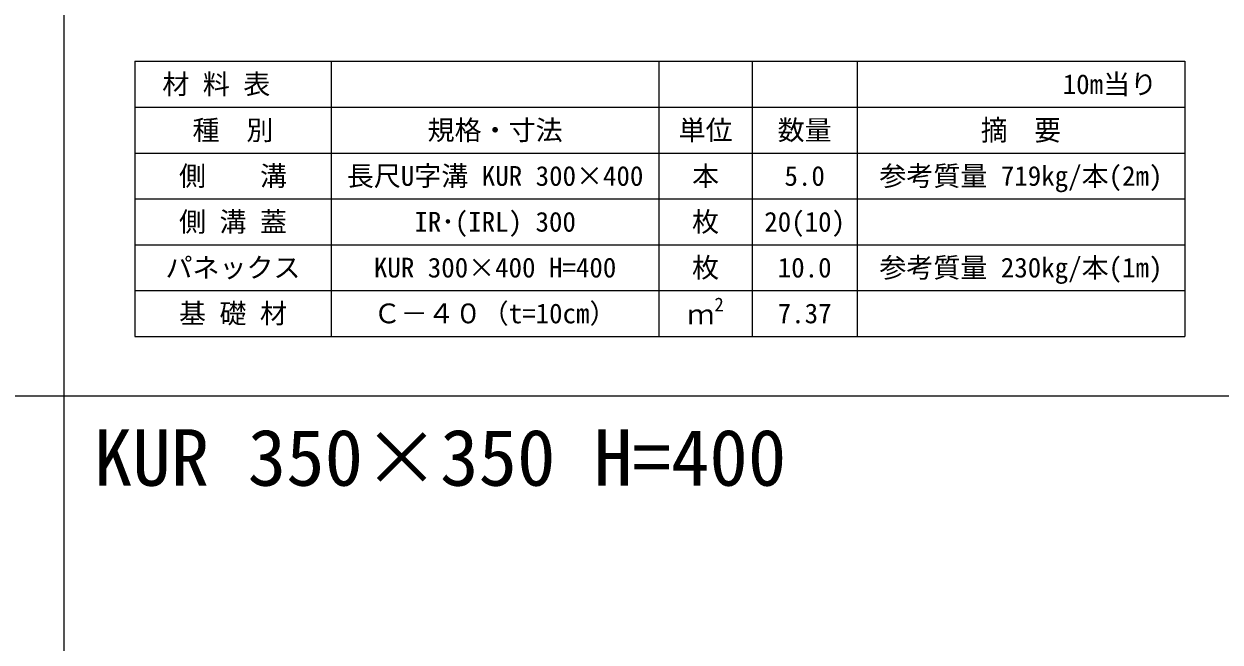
# Model space of a CAD drawing. Units: millimetres at full size, sheet at 1:40; details may follow other scales. Extents: x 206103 to 244503, y 883348 to 903496.
# Drawn here: x 230436 to 232444, y 895835 to 896873 of the extents above; entities that cross this region are included whole.
import ezdxf
from ezdxf.enums import TextEntityAlignment as Align

# ---------------------------------------------------------------- set-up
doc = ezdxf.new("R2010")
doc.units = ezdxf.units.MM
doc.header["$LTSCALE"] = 40
for name, color, linetype, lineweight in [('Defpoints_3', 8, 'Continuous', 0), ('図枠', 5, 'Continuous', 13), ('寸法・材料表', 7, 'Continuous', 13)]:
    doc.layers.add(name, color=color, linetype=linetype, lineweight=lineweight)
doc.layers.add('文字', color=7, linetype='Continuous')
doc.styles.add('ＭＳ ゴシック', font='')
doc.styles.add('ＭＳ Ｐゴシック', font='')
doc.styles.get('ＭＳ ゴシック').set_extended_font_data('MS Gothic')
doc.styles.get('ＭＳ Ｐゴシック').set_extended_font_data('MS PGothic')

msp = doc.modelspace()

# ---------------------------------------------------------------- linework, layer by layer
at = {"layer": 'Defpoints_3'}
for p, q in [((230621.89, 896810.77), (232384.53, 896810.77)), ((230621.89, 896810.77), (230621.89, 896733.33)), ((230951.89, 896810.77), (230951.89, 896733.33)), ((231501.89, 896810.77), (231501.89, 896733.33)), ((231658.53, 896810.77), (231658.53, 896733.33)), ((231834.53, 896810.77), (231834.53, 896733.33)), ((232384.53, 896810.77), (232384.53, 896733.33))]:
    msp.add_line(p, q, dxfattribs=at)
at = {"layer": '図枠'}
for p, q in [((230503.21, 903148.33), (230503.21, 883348.33)), ((227303.21, 896248.33), (244503.21, 896248.33))]:
    msp.add_line(p, q, dxfattribs=at)
at = {"layer": '寸法・材料表'}
for p, q in [((230621.89, 896733.33), (232384.53, 896733.33)), ((230621.89, 896733.33), (230621.89, 896348.33)), ((230951.89, 896733.33), (230951.89, 896348.33)), ((231501.89, 896733.33), (231501.89, 896348.33)), ((231658.53, 896733.33), (231658.53, 896348.33)), ((231834.53, 896733.33), (231834.53, 896348.33)), ((232384.53, 896733.33), (232384.53, 896348.33)), ((230621.89, 896656.33), (232384.53, 896656.33)), ((230621.89, 896579.33), (232384.53, 896579.33)), ((230621.89, 896502.33), (232384.53, 896502.33)), ((230621.89, 896425.33), (232384.53, 896425.33)), ((230621.89, 896348.33), (232384.53, 896348.33))]:
    msp.add_line(p, q, dxfattribs=at)

# ---------------------------------------------------------------- texts
at = {"layer": '寸法・材料表', "style": 'ＭＳ ゴシック'}
msp.add_text('\u3000材 料 表', height=33.23, dxfattribs=at).set_placement((230622.94, 896772.05), align=Align.MIDDLE_LEFT)
msp.add_text('10m当り\u3000', height=33.23, dxfattribs=at).set_placement((232383.47, 896772.05), align=Align.MIDDLE_RIGHT)
for s, p in [('種\u3000別', (230786.89, 896694.83)), ('規格・寸法', (231226.89, 896694.83)), ('単位', (231580.21, 896694.83)), ('数量', (231746.53, 896694.83)), ('側\u3000\u3000溝', (230786.89, 896617.83)), ('長尺U字溝 KUR 300×400', (231226.89, 896617.83)), ('本', (231580.21, 896617.83)), ('5.0', (231746.53, 896617.83)), ('参考質量 719kg/本(2m)', (232109.53, 896617.83)), ('側 溝 蓋', (230786.89, 896540.83)), ('IR･(IRL) 300', (231226.89, 896540.83)), ('枚', (231580.21, 896540.83)), ('20(10)', (231746.53, 896540.83)), ('パネックス', (230786.89, 896463.83)), ('枚', (231580.21, 896463.83)), ('参考質量 230kg/本(1m)', (232109.53, 896463.83)), ('KUR 300×400 H=400', (231226.89, 896463.83)), ('10.0', (231746.53, 896463.83)), ('基 礎 材', (230786.89, 896386.83)), ('Ｃ－４０（t=10cm）', (231226.89, 896386.83)), ('7.37', (231746.53, 896386.83))]:
    msp.add_text(s, height=33.23, dxfattribs=at).set_placement(p, align=Align.MIDDLE_CENTER)
at = {"layer": '寸法・材料表', "style": 'ＭＳ Ｐゴシック', "width": 0.95}
msp.add_text('摘\u3000要', height=34.64, dxfattribs=at).set_placement((232109.53, 896694.83), align=Align.MIDDLE_CENTER)
at = {"layer": '寸法・材料表', "style": 'ＭＳ ゴシック'}
for s, height, p in [('2', 23.26, (231594.94, 896383.22)), ('ｍ', 33.23, (231549.61, 896358.72))]:
    msp.add_text(s, height=height, dxfattribs=at).set_placement(p, align=Align.BOTTOM_LEFT)
at = {"layer": '文字', "style": 'ＭＳ ゴシック'}
msp.add_text('KUR 350×350 H=400', height=94.94, dxfattribs=at).set_placement((230553.21, 896068.83), align=Align.BOTTOM_LEFT)

doc.saveas('drawing.dxf')
